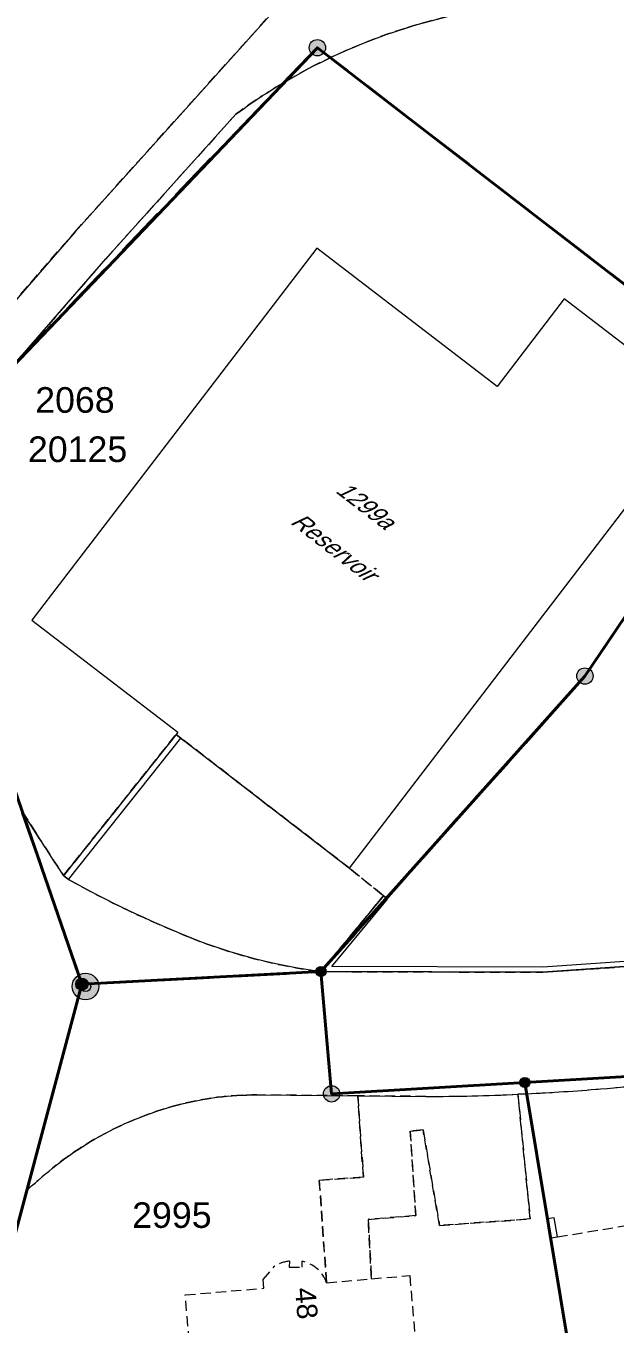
# Model space of a CAD drawing. Header units: metres. Extents: x 2681481 to 2682537, y 1228589 to 1229401.
# Drawn here: x 2681817 to 2681845.8, y 1228868.6 to 1228932 of the extents above; entities that cross this region are included whole.
import ezdxf
from ezdxf.enums import TextEntityAlignment as Align

# ---------------------------------------------------------------- set-up
doc = ezdxf.new("R2010")
doc.units = ezdxf.units.M
doc.linetypes.add('DASHED', pattern=[0.75, 0.5, -0.25])
for name, color, linetype, lineweight in [('AV_01132_LFP3_Bolzen', 253, 'Continuous', 18), ('AV_01221_Strasse_Weg', 253, 'Continuous', 18), ('AV_01225_Übrige_befestigte_Fläche', 253, 'DASHED', 18), ('AV_01234_Gartenanlage', 253, 'DASHED', 18), ('AV_01251_Geschlossener_Wald', 253, 'DASHED', 18), ('AV_01313_Mauer_massiver_Sockel_Lawinenverbauung', 253, 'Continuous', 18), ('AV_01321_Unterirdisches_Gebäude_Reservoir_Unterstand', 253, 'Continuous', 18), ('AV_01329_Objektname', 253, 'Continuous', 18), ('AV_01611_Parzelle', 253, 'Continuous', 40), ('AV_01619_Parzellennummer', 253, 'Continuous', 40), ('AV_01631_Selbständiges_Recht', 253, 'DASHED', 40), ('AV_01639_Selbständiges_Recht_Nummer', 253, 'Continuous', 40), ('AV_01651_Markstein', 253, 'Continuous', 15), ('AV_01653_Bolzen', 253, 'Continuous', 15), ('AV_01657_Unversicherter_Grenzpunkt', 253, 'Continuous', 15)]:
    doc.layers.add(name, color=color, linetype=linetype, lineweight=lineweight)
doc.layers.add('AV_01299', color=253, linetype='Continuous')
doc.styles.get("Standard").update_dxf_attribs({"font": 'arial.ttf'})

# ---------------------------------------------------------------- blocks, each defined once
blk = doc.blocks.new('LFP3BO')
at = {"true_color": 0xffffff}
h = blk.add_hatch(color=7, dxfattribs=at)
edge = h.paths.add_edge_path()
edge.add_arc((0, 0), 0.65, 0, 360)
for radius in [0.65, 0.25]:
    blk.add_circle((0, 0), radius)
blk = doc.blocks.new('GPBOL')
at = {"true_color": 0xffffff}
h = blk.add_hatch(color=7, dxfattribs=at)
edge = h.paths.add_edge_path()
edge.add_arc((0, 0), 0.25, 0, 360)
blk.add_circle((0, 0), 0.25)
blk = doc.blocks.new('GPM')
at = {"true_color": 0xffffff}
h = blk.add_hatch(color=7, dxfattribs=at)
edge = h.paths.add_edge_path()
edge.add_arc((0, 0), 0.4, 0, 360)
blk.add_circle((0, 0), 0.4)
blk = doc.blocks.new('GPUV')
at = {"true_color": 0xffffff}
h = blk.add_hatch(color=7, dxfattribs=at)
edge = h.paths.add_edge_path()
edge.add_arc((0, 0), 0.3, 0, 360)
at = {"color": 7, "true_color": 0xffffff}
blk.add_circle((0, 0), 0.3, dxfattribs=at)
blk.add_circle((0, 0), 0.08)

msp = doc.modelspace()

# ---------------------------------------------------------------- linework, layer by layer
at = {"layer": 'AV_01221_Strasse_Weg', "linetype": 'Continuous'}
msp.add_lwpolyline([(2681935.328, 1229004.85), (2681912.753, 1228997.085), (2681898.15, 1228990.815), (2681891.39, 1228986.629), (2681884.695, 1228981.816), (2681878.878, 1228976.699), (2681873.099, 1228972.066), (2681852.228, 1228955.331), (2681836.544, 1228940.995), (2681819.427, 1228921.974), (2681808.903, 1228909.859)], dxfattribs=at)
for points in [[(2681810.413, 1228908.547), (2681820.925, 1228920.65), (2681827.282, 1228927.714, -0.036786), (2681830.842, 1228929.945, -0.044654), (2681835.546, 1228931.913, -0.04501), (2681840.526, 1228933.009), (2681852.364, 1228934.896, 0.033904), (2681866.935, 1228937.4, 0.007426), (2681870.002, 1228938.191), (2681884.164, 1228942.386, 0.023833), (2681887.212, 1228944.091, 0.032078), (2681891.059, 1228946.848, 0.044777), (2681893.064, 1228949.133), (2681893.175, 1228951.248), (2681897.705, 1228952.993), (2681911.291, 1228956.82), (2681928.393, 1228961.845), (2681953.175, 1228970.079)], [(2681936.418, 1228909.245), (2681929.144, 1228907.401), (2681920.618, 1228905.288), (2681916.423, 1228904.237), (2681915.555, 1228904.001), (2681901.039, 1228900.051), (2681891.548, 1228897.467), (2681881.434, 1228894.714), (2681876.396, 1228893.341), (2681869.228, 1228891.39), (2681850.374, 1228886.464), (2681848.369, 1228886.203), (2681842.299, 1228885.78), (2681831.451, 1228885.815, -0.063576), (2681825.063, 1228887.475, -0.032422), (2681819.1, 1228890.322), (2681818.866, 1228890.509, -0.002035), (2681817.53, 1228892.564), (2681816.842, 1228893.632, -0.002161)], [(2681815.156, 1228868.031), (2681817.056, 1228875.093, -0.08427), (2681817.472, 1228875.472, -0.055142), (2681820.381, 1228877.62, -0.067967), (2681824.488, 1228879.307, -0.065675), (2681828.309, 1228879.786), (2681833.255, 1228879.743), (2681836.576, 1228879.713, 0.011101), (2681841.082, 1228879.817), (2681841.513, 1228879.845, 0.009179), (2681845.114, 1228880.082, 0.026557), (2681850.346, 1228880.775, 0.005817), (2681851.404, 1228880.985), (2681865.091, 1228884.605), (2681870.631, 1228886.072), (2681882.489, 1228889.203), (2681888.005, 1228890.709)]]:
    msp.add_lwpolyline(points, format="xyb", dxfattribs=at)
at = {"layer": 'AV_01225_Übrige_befestigte_Fläche'}
for points in [[(2681824.371, 1228897.403), (2681818.866, 1228890.509), (2681819.1, 1228890.322, 0.032422), (2681825.063, 1228887.475, 0.063576), (2681831.451, 1228885.815), (2681834.507, 1228889.521), (2681832.849, 1228890.863), (2681824.371, 1228897.403)], [(2681851.245, 1228875.2), (2681850.346, 1228880.775, -0.026557), (2681845.114, 1228880.082, -0.009179), (2681841.513, 1228879.845), (2681842.526, 1228873.733), (2681842.681, 1228872.798), (2681843.006, 1228872.851), (2681851.089, 1228874.182), (2681851.401, 1228874.233), (2681851.245, 1228875.2)], [(2681841.677, 1228873.726), (2681841.082, 1228879.817, -0.011101), (2681836.576, 1228879.713), (2681833.255, 1228879.743), (2681833.522, 1228875.768), (2681831.366, 1228875.618), (2681831.721, 1228870.608), (2681833.915, 1228870.797), (2681833.763, 1228873.702), (2681836.082, 1228873.891), (2681835.812, 1228878.022), (2681836.441, 1228878.076), (2681837.246, 1228873.407), (2681841.677, 1228873.726)]]:
    msp.add_lwpolyline(points, format="xyb", close=True, dxfattribs=at)
at = {"layer": 'AV_01234_Gartenanlage'}
for p, q in [((2681853.529, 1228913.831), (2681844.352, 1228900.259)), ((2681844.352, 1228900.259), (2681834.654, 1228889.402)), ((2681834.507, 1228889.521), (2681831.451, 1228885.815)), ((2681834.654, 1228889.402), (2681834.507, 1228889.521)), ((2681842.299, 1228885.78), (2681848.369, 1228886.203)), ((2681831.451, 1228885.815), (2681842.299, 1228885.78)), ((2681831.451, 1228885.815), (2681831.451, 1228885.815))]:
    msp.add_line(p, q, dxfattribs=at)
msp.add_lwpolyline([(2681825.584, 1228861.011), (2681824.815, 1228870.011), (2681828.663, 1228870.344), (2681828.626, 1228870.767), (2681829.18, 1228871.412, -0.121759), (2681829.905, 1228871.66), (2681829.903, 1228871.37), (2681830.523, 1228871.366), (2681830.525, 1228871.656, -0.265617), (2681831.721, 1228870.608), (2681831.366, 1228875.618), (2681833.522, 1228875.768), (2681833.255, 1228879.743), (2681828.309, 1228879.786, 0.065675), (2681824.488, 1228879.307, 0.067967), (2681820.381, 1228877.62, 0.055142), (2681817.472, 1228875.472, 0.08427), (2681817.056, 1228875.093), (2681815.156, 1228868.031)], format="xyb", dxfattribs=at)
msp.add_lwpolyline([(2681843.736, 1228866.453), (2681842.681, 1228872.798), (2681842.526, 1228873.733), (2681841.513, 1228879.845), (2681841.082, 1228879.817), (2681841.677, 1228873.726), (2681837.246, 1228873.407), (2681836.441, 1228878.076), (2681835.812, 1228878.022), (2681836.082, 1228873.891), (2681833.763, 1228873.702), (2681833.915, 1228870.797), (2681835.787, 1228870.959), (2681836.717, 1228860.486)], dxfattribs=at)
at = {"layer": 'AV_01251_Geschlossener_Wald'}
msp.add_lwpolyline([(2681808.903, 1228909.859), (2681819.427, 1228921.974), (2681836.544, 1228940.995), (2681852.228, 1228955.331), (2681873.099, 1228972.066), (2681872.945, 1228973.115), (2681867.998, 1229006.663), (2681868.458, 1229026.442), (2681869.181, 1229050.978), (2681859.314, 1229049.759), (2681859.314, 1229049.759), (2681836.71, 1229048.372), (2681825.801, 1229046.87), (2681816.633, 1229045.717)], dxfattribs=at)
msp.add_lwpolyline([(2681816.842, 1228893.632), (2681817.53, 1228892.564, 0.002035), (2681818.866, 1228890.509), (2681824.371, 1228897.403), (2681832.849, 1228890.863), (2681834.507, 1228889.521), (2681834.654, 1228889.402), (2681844.352, 1228900.259), (2681853.529, 1228913.831), (2681864.529, 1228930.181), (2681864.529, 1228930.181), (2681866.507, 1228936.15), (2681866.935, 1228937.4, -0.033904), (2681852.364, 1228934.896), (2681840.526, 1228933.009, 0.04501), (2681835.546, 1228931.913, 0.044654), (2681830.842, 1228929.945, 0.036786), (2681827.282, 1228927.714), (2681820.925, 1228920.65), (2681810.413, 1228908.547)], format="xyb", dxfattribs=at)
at = {"layer": 'AV_01313_Mauer_massiver_Sockel_Lawinenverbauung', "linetype": 'Continuous'}
for p, q in [((2681834.507, 1228889.521), (2681831.451, 1228885.815)), ((2681831.982, 1228886.063), (2681834.7, 1228889.361)), ((2681834.7, 1228889.361), (2681834.507, 1228889.521)), ((2681842.291, 1228886.03), (2681831.982, 1228886.063)), ((2681848.344, 1228886.452), (2681842.291, 1228886.03)), ((2681842.299, 1228885.78), (2681848.369, 1228886.203)), ((2681831.451, 1228885.815), (2681842.299, 1228885.78))]:
    msp.add_line(p, q, dxfattribs=at)
for points in [[(2681819.1, 1228890.322), (2681824.605, 1228897.216), (2681824.371, 1228897.403), (2681818.866, 1228890.509), (2681819.1, 1228890.322)], [(2681843.006, 1228872.851), (2681842.851, 1228873.787), (2681842.526, 1228873.733), (2681842.681, 1228872.798), (2681843.006, 1228872.851)]]:
    msp.add_lwpolyline(points, dxfattribs=at)
at = {"layer": 'AV_01321_Unterirdisches_Gebäude_Reservoir_Unterstand', "linetype": 'Continuous'}
for points in [[(2681850.167, 1228913.473), (2681843.34, 1228918.702), (2681840.056, 1228914.415), (2681831.244, 1228921.165), (2681817.319, 1228902.985), (2681824.458, 1228897.517), (2681824.371, 1228897.403)], [(2681824.371, 1228897.403), (2681832.849, 1228890.863), (2681846.89, 1228909.194), (2681850.167, 1228913.473)]]:
    msp.add_lwpolyline(points, dxfattribs=at)
at = {"layer": 'AV_01611_Parzelle', "linetype": 'Continuous'}
for points in [[(2681874.818, 1228960.415), (2681867.998, 1229006.663), (2681868.458, 1229026.442), (2681869.181, 1229050.978), (2681817.79, 1229044.743), (2681766.48, 1229038.378), (2681767.734, 1229019.983), (2681762.442, 1228957.596), (2681764.006, 1228947.176), (2681768.329, 1228936.478), (2681777.495, 1228926.054), (2681802.682, 1228908.247), (2681811.507, 1228900.691), (2681810.17, 1228905.952), (2681813.885, 1228912.801), (2681831.276, 1228930.969), (2681853.529, 1228913.831), (2681864.529, 1228930.181), (2681866.507, 1228936.15), (2681868.468, 1228941.874), (2681874.818, 1228960.415)], [(2681870.631, 1228886.072), (2681882.489, 1228889.203), (2681877.757, 1228913.946), (2681873.167, 1228937.965), (2681866.507, 1228936.15), (2681864.529, 1228930.181), (2681853.529, 1228913.831), (2681844.352, 1228900.259), (2681831.451, 1228885.815), (2681831.97, 1228879.839), (2681841.422, 1228880.394), (2681851.404, 1228880.985), (2681870.631, 1228886.072)], [(2681819.762, 1228885.195), (2681831.451, 1228885.815), (2681844.352, 1228900.259), (2681853.529, 1228913.831), (2681831.276, 1228930.969), (2681813.885, 1228912.801), (2681810.17, 1228905.952), (2681811.507, 1228900.691), (2681815.638, 1228897.111), (2681819.762, 1228885.195)], [(2681844.867, 1228853.136), (2681846.183, 1228837.664), (2681858.81, 1228842.125), (2681862.697, 1228843.094), (2681878.396, 1228847.033), (2681870.631, 1228886.072), (2681851.404, 1228880.985), (2681841.422, 1228880.394), (2681843.736, 1228866.453), (2681844.867, 1228853.136)], [(2681812.507, 1228850.357), (2681844.867, 1228853.136), (2681843.736, 1228866.453), (2681841.422, 1228880.394), (2681831.97, 1228879.839), (2681831.451, 1228885.815), (2681819.762, 1228885.195), (2681815.156, 1228868.031), (2681812.507, 1228850.357)]]:
    msp.add_lwpolyline(points, close=True, dxfattribs=at)
msp.add_lwpolyline([(2681815.156, 1228868.031), (2681819.762, 1228885.195), (2681815.638, 1228897.111), (2681810.463, 1228893.844), (2681813.246, 1228886.521), (2681812.945, 1228886.492, -0.111008), (2681812.699, 1228883.033), (2681810.004, 1228872.995, 0.019099), (2681809.142, 1228869.021), (2681806.22, 1228851.921)], format="xyb", dxfattribs=at)
at = {"layer": 'AV_01631_Selbständiges_Recht', "ltscale": 5}
msp.add_lwpolyline([(2681844.352, 1228900.259), (2681853.529, 1228913.831), (2681831.276, 1228930.969), (2681813.885, 1228912.801), (2681810.17, 1228905.952), (2681811.507, 1228900.691), (2681815.638, 1228897.111), (2681819.762, 1228885.195), (2681831.451, 1228885.815), (2681844.352, 1228900.259)], dxfattribs=at)

# ---------------------------------------------------------------- block references
at = {"layer": 'AV_01132_LFP3_Bolzen', "linetype": 'Continuous'}
msp.add_blockref('LFP3BO', (2681819.942, 1228885.089, 493.358), dxfattribs=at)
at = {"layer": 'AV_01651_Markstein', "linetype": 'Continuous'}
for p in [(2681831.276, 1228930.969), (2681844.352, 1228900.259), (2681831.97, 1228879.839)]:
    msp.add_blockref('GPM', p, dxfattribs=at)
at = {"layer": 'AV_01653_Bolzen', "linetype": 'Continuous'}
for p in [(2681831.451, 1228885.815), (2681841.422, 1228880.394)]:
    msp.add_blockref('GPBOL', p, dxfattribs=at)
at = {"layer": 'AV_01657_Unversicherter_Grenzpunkt', "linetype": 'Continuous'}
msp.add_blockref('GPUV', (2681819.762, 1228885.195), dxfattribs=at)

# ---------------------------------------------------------------- texts
at = {"layer": 'AV_01299'}
msp.add_text('48', height=1, rotation=274.95, dxfattribs=at).set_placement((2681831.172, 1228870.421), align=Align.TOP_LEFT)
at = {"layer": 'AV_01329_Objektname', "linetype": 'Continuous', "oblique": 27}
for s, rotation, p in [('1299a', 322.56, (2681833.59, 1228908.641)), ('Reservoir', 322.38, (2681832.045, 1228906.596))]:
    msp.add_text(s, height=0.8, rotation=rotation, dxfattribs=at).set_placement(p, align=Align.MIDDLE_CENTER)
at = {"layer": 'AV_01619_Parzellennummer', "linetype": 'Continuous'}
for s, p in [('2068', (2681819.422, 1228913.753)), ('2995', (2681824.16, 1228873.914))]:
    msp.add_text(s, height=1.25, dxfattribs=at).set_placement(p, align=Align.MIDDLE_CENTER)
at = {"layer": 'AV_01639_Selbständiges_Recht_Nummer', "linetype": 'Continuous'}
msp.add_text('20125', height=1.25, dxfattribs=at).set_placement((2681819.552, 1228911.345), align=Align.MIDDLE_CENTER)

doc.saveas('drawing.dxf')
